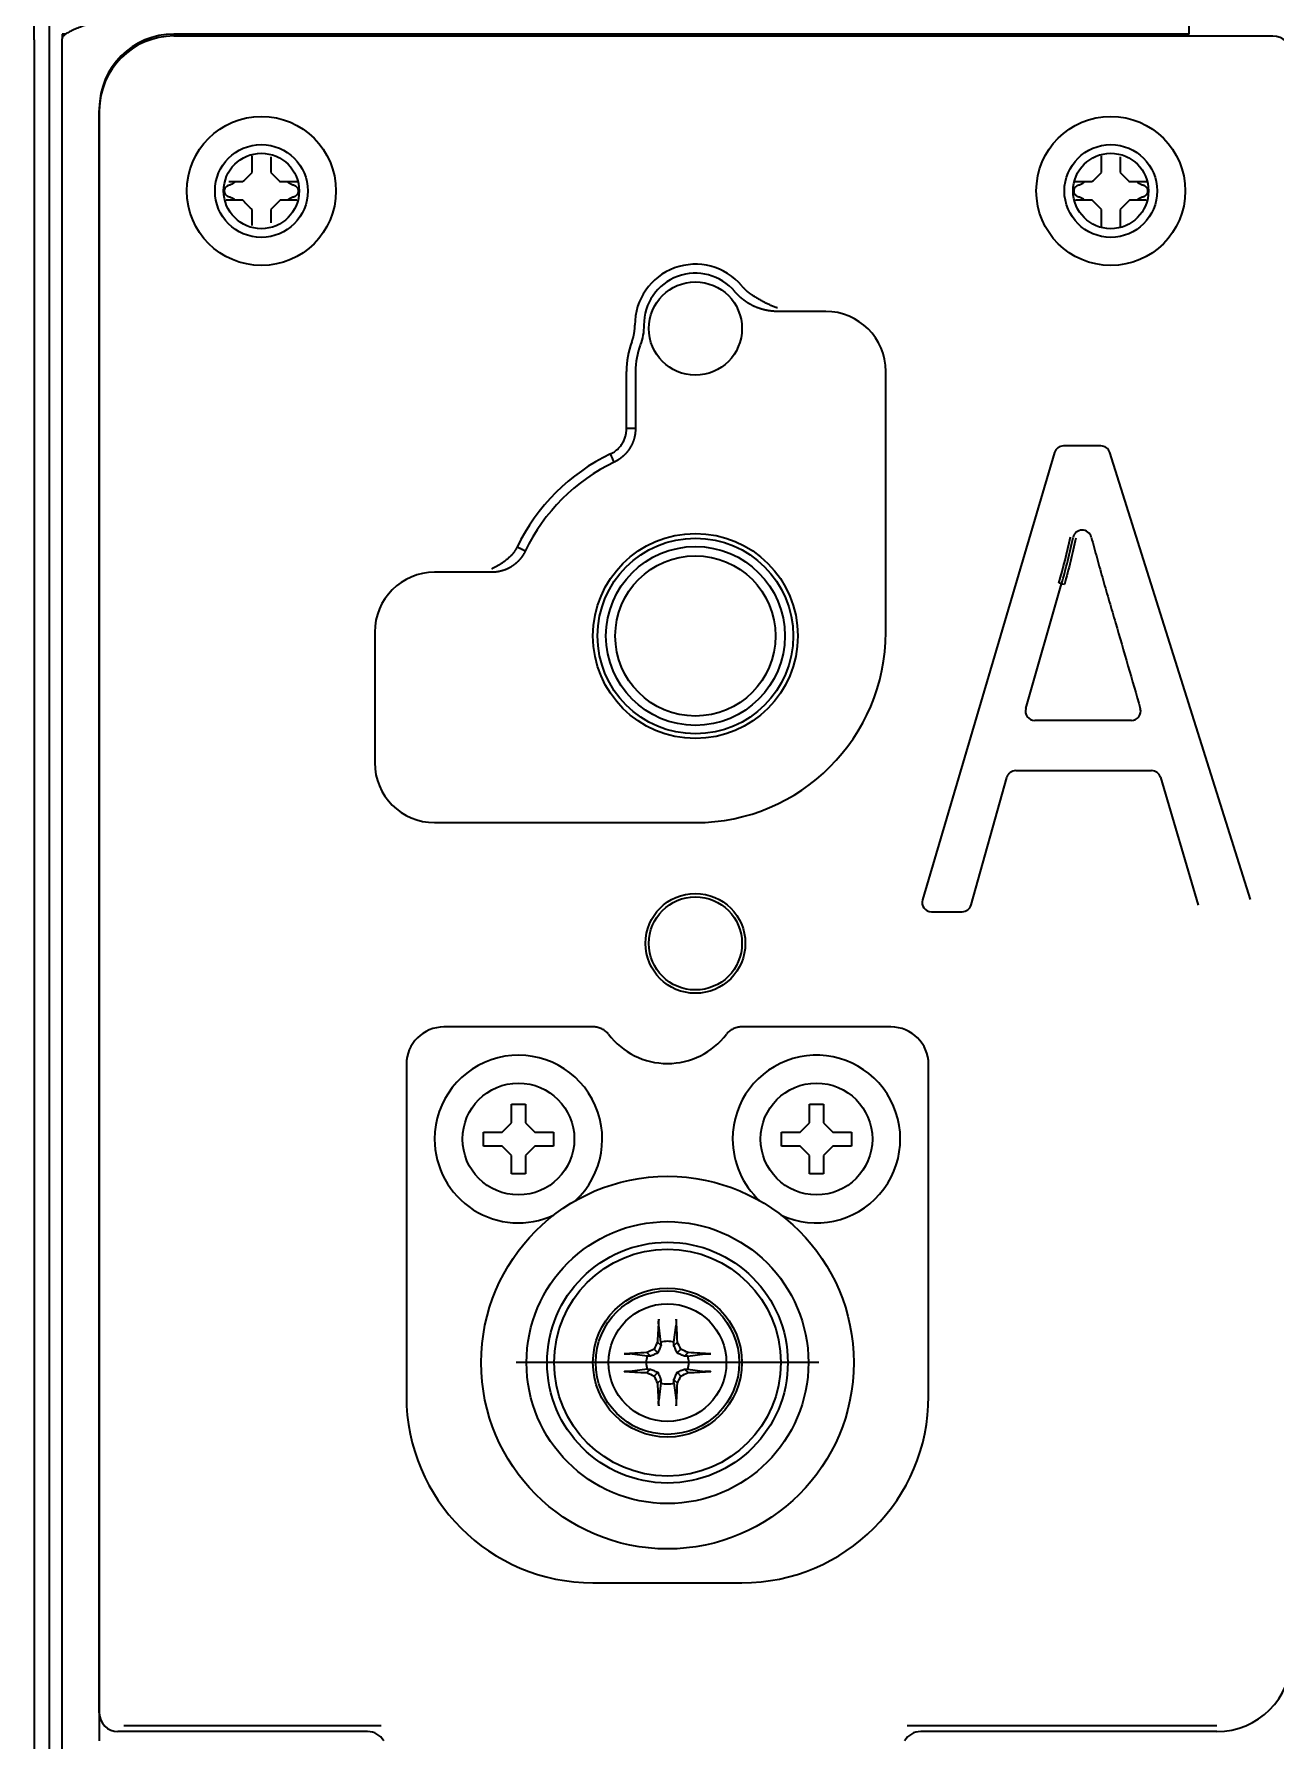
# Model space of a CAD drawing. Header units: inches. Extents: x 786 to 5755, y -850 to 3635.
# Drawn here: x 3394.2 to 3460.9, y 3372.6 to 3464.2 of the extents above; entities that cross this region are included whole.
import ezdxf

# ---------------------------------------------------------------- set-up
doc = ezdxf.new("R2010")
doc.units = ezdxf.units.IN
doc.layers.add('1', color=7, linetype='Continuous', true_color=0xffffff)

msp = doc.modelspace()

# ---------------------------------------------------------------- linework, layer by layer
at = {"layer": '1', "color": 7, "linetype": 'Continuous', "lineweight": 35}
for p, q in [((3394.24, 3463.851), (3394.24, 3465.851)), ((3395.04, 3465.851), (3395.04, 3463.851)), ((3456.24, 3464.151), (3456.24, 3465.951)), ((3394.24, 3463.851), (3394.24, 2716.913)), ((3395.04, 3463.851), (3395.04, 2718.392)), ((3395.932, 3464.151), (3395.74, 3464.151)), ((3395.74, 3464.151), (3395.74, 3463.901)), ((3395.74, 2485.051), (3395.74, 3463.901)), ((3456.24, 3464.151), (3401.74, 3464.151)), ((3401.74, 3464.051), (3460.74, 3464.051)), ((3397.74, 3460.151), (3397.74, 3372.548)), ((3397.74, 3374.05), (3397.74, 3460.051)), ((3436.74, 3449.268), (3434.149, 3449.268)), ((3426.04, 3442.987), (3426.04, 3446.051)), ((3426.522, 3446.051), (3426.522, 3442.987)), ((3439.957, 3432.051), (3439.957, 3446.051)), ((3449.02, 3441.693), (3441.929, 3417.693)), ((3451.505, 3442.051), (3449.499, 3442.051)), ((3459.535, 3417.701), (3451.982, 3441.701)), ((3418.804, 3435.268), (3415.74, 3435.268)), ((3447.474, 3427.954), (3449.401, 3434.651)), ((3412.522, 3432.051), (3412.522, 3425.051)), ((3453.145, 3427.316), (3447.955, 3427.316)), ((3444.543, 3417.416), (3446.455, 3424.258)), ((3446.937, 3424.623), (3454.224, 3424.623)), ((3454.704, 3424.265), (3456.735, 3417.409)), ((3415.74, 3421.833), (3429.74, 3421.833)), ((3442.409, 3417.051), (3444.062, 3417.051)), ((3424.278, 3410.868), (3416.24, 3410.868)), ((3440.24, 3410.868), (3432.202, 3410.868)), ((3414.222, 3408.851), (3414.222, 3391.051)), ((3442.257, 3391.051), (3442.257, 3408.851)), ((3419.865, 3405.726), (3419.865, 3406.726)), ((3419.865, 3406.726), (3420.615, 3406.726)), ((3420.615, 3406.726), (3420.615, 3405.726)), ((3435.865, 3405.726), (3435.865, 3406.726)), ((3435.865, 3406.726), (3436.615, 3406.726)), ((3436.615, 3406.726), (3436.615, 3405.726)), ((3419.365, 3405.226), (3419.865, 3405.726)), ((3420.615, 3405.726), (3421.115, 3405.226)), ((3435.365, 3405.226), (3435.865, 3405.726)), ((3436.615, 3405.726), (3437.115, 3405.226)), ((3418.365, 3405.226), (3419.365, 3405.226)), ((3418.365, 3404.476), (3418.365, 3405.226)), ((3421.115, 3405.226), (3422.115, 3405.226)), ((3422.115, 3405.226), (3422.115, 3404.476)), ((3434.365, 3404.476), (3434.365, 3405.226)), ((3434.365, 3405.226), (3435.365, 3405.226)), ((3437.115, 3405.226), (3438.115, 3405.226)), ((3438.115, 3405.226), (3438.115, 3404.476)), ((3419.365, 3404.476), (3418.365, 3404.476)), ((3419.865, 3403.976), (3419.365, 3404.476)), ((3419.865, 3402.976), (3419.865, 3403.976)), ((3421.115, 3404.476), (3420.615, 3403.976)), ((3420.615, 3403.976), (3420.615, 3402.976)), ((3422.115, 3404.476), (3421.115, 3404.476)), ((3435.365, 3404.476), (3434.365, 3404.476)), ((3435.865, 3403.976), (3435.365, 3404.476)), ((3435.865, 3402.976), (3435.865, 3403.976)), ((3437.115, 3404.476), (3436.615, 3403.976)), ((3436.615, 3403.976), (3436.615, 3402.976)), ((3438.115, 3404.476), (3437.115, 3404.476)), ((3420.615, 3402.976), (3419.865, 3402.976)), ((3436.615, 3402.976), (3435.865, 3402.976)), ((3427.89, 3393.941), (3427.772, 3394.863)), ((3428.59, 3393.941), (3428.708, 3394.863)), ((3427.893, 3393.766), (3427.705, 3393.955)), ((3428.586, 3393.766), (3428.775, 3393.955)), ((3427.15, 3393.201), (3426.228, 3393.319)), ((3427.324, 3393.198), (3427.136, 3393.386)), ((3427.722, 3393.369), (3427.519, 3393.571)), ((3428.758, 3393.369), (3428.96, 3393.571)), ((3429.155, 3393.198), (3429.344, 3393.386)), ((3429.33, 3393.201), (3430.252, 3393.319)), ((3436.365, 3392.851), (3420.115, 3392.851)), ((3427.15, 3392.501), (3426.228, 3392.383)), ((3427.324, 3392.504), (3427.136, 3392.316)), ((3427.722, 3392.333), (3427.519, 3392.13)), ((3428.758, 3392.333), (3428.96, 3392.13)), ((3429.155, 3392.504), (3429.344, 3392.316)), ((3429.33, 3392.501), (3430.252, 3392.383)), ((3427.893, 3391.935), (3427.705, 3391.747)), ((3427.89, 3391.761), (3427.772, 3390.839)), ((3428.586, 3391.935), (3428.775, 3391.747)), ((3428.59, 3391.761), (3428.708, 3390.839)), ((3424.24, 3381.033), (3432.24, 3381.033)), ((3412.14, 3373.051), (3398.739, 3373.051)), ((3412.868, 3373.366), (3399.055, 3373.366)), ((3457.74, 3373.366), (3441.112, 3373.366)), ((3457.74, 3373.051), (3441.839, 3373.051))]:
    msp.add_line(p, q, dxfattribs=at)
for centre, radius in [((3406.44, 3455.733), 4), ((3452.04, 3455.733), 4), ((3406.44, 3455.733), 2.49), ((3452.04, 3455.733), 2.49), ((3406.44, 3455.733), 2.025), ((3452.04, 3455.733), 2.025), ((3429.74, 3448.351), 2.5), ((3429.74, 3431.851), 5.5), ((3429.74, 3431.849), 5.25), ((3429.74, 3431.851), 4.8), ((3429.74, 3431.851), 4.3), ((3429.74, 3415.351), 2.68), ((3429.74, 3415.351), 2.5), ((3420.24, 3404.851), 3), ((3436.24, 3404.851), 3), ((3428.24, 3392.851), 10), ((3428.24, 3392.851), 7.566), ((3428.24, 3392.851), 6.461), ((3428.24, 3392.851), 6.086), ((3428.24, 3392.851), 4), ((3428.24, 3392.851), 3.85), ((3428.24, 3392.851), 3.16)]:
    msp.add_circle(centre, radius, dxfattribs=at)
for centre, radius, start, end in [((3401.74, 3460.151), 4, 90, 180), ((3401.74, 3460.051), 4, 90, 180), ((3429.74, 3448.551), 3.25, 40.12402, 180.27494), ((3429.74, 3448.551), 2.767, 40.12402, 180.27494), ((3436.74, 3446.051), 3.217, 0, 90), ((3430.54, 3446.051), 4.5, 159.36558, 180), ((3430.54, 3446.051), 4.017, 159.36558, 180), ((3429.74, 3432.051), 10.6, 115.50031, 154.49969), ((3449.499, 3441.551), 0.5, 90, 163.54074), ((3451.505, 3441.551), 0.5, 17.47032, 90), ((3429.74, 3432.051), 10.117, 115.50031, 154.49969), ((3450.508, 3437.031), 0.5, 14.73644, 167.89897), ((3415.74, 3432.051), 3.217, 90, 180), ((3429.74, 3432.051), 10.217, 270, 0), ((3447.955, 3427.816), 0.5, 163.94567, 270), ((3453.145, 3427.816), 0.5, 270, 16.1636), ((3415.74, 3425.051), 3.217, 180, 270), ((3446.937, 3424.123), 0.5, 90, 164.3881), ((3454.224, 3424.123), 0.5, 16.50585, 90), ((3442.409, 3417.551), 0.5, 163.54074, 270), ((3444.062, 3417.551), 0.5, 270, 344.3881), ((3416.24, 3408.851), 2.017, 90, 180), ((3428.24, 3412.889), 3.983, 217.31922, 322.68078), ((3440.24, 3408.851), 2.017, 0, 90), ((3420.24, 3404.851), 4.5, 312.55313, 180), ((3436.24, 3404.851), 4.5, 245.17688, 180), ((3420.24, 3404.851), 4.5, 180, 294.82875), ((3436.24, 3404.851), 4.5, 180, 227.4525), ((3428.24, 3392.851), 1.145, 72.20111, 107.79889), ((3428.24, 3392.851), 1.145, 162.20111, 197.79889), ((3428.24, 3392.851), 1.145, 342.20111, 17.79889), ((3424.24, 3391.051), 10.017, 180, 270), ((3428.24, 3392.851), 1.145, 252.20111, 287.79889), ((3432.24, 3391.051), 10.017, 270, 0), ((3457.74, 3377.051), 4, 270, 0)]:
    msp.add_arc(centre, radius, start, end, dxfattribs=at)
for centre, major_axis, ratio, start_param, end_param in [((3460.739, 3463.05), (0.708, 0.708), 0.998783, 5.498396, 7.067974), ((3449.257, 3434.692), (-0.144, 0.041), 0.003982, 3.141593, 4.712389), ((3449.546, 3434.61), (-0.144, 0.041), 0.003982, 4.712389, 6.283185), ((3427.943, 3392.856), (0.065, 3.728), 0.072244, 0.900133, 1.272854), ((3428.536, 3392.856), (0.065, -3.728), 0.072244, 1.868738, 2.24146), ((3427.686, 3393.109), (1.559, 3.344), 0.094201, 1.359315, 1.476181), ((3428.794, 3393.109), (1.559, -3.344), 0.094201, 1.665412, 1.782277), ((3428.235, 3393.148), (3.728, 0.065), 0.072244, 1.868738, 2.24146), ((3427.981, 3393.405), (3.344, 1.559), 0.094201, 1.665412, 1.782277), ((3428.498, 3393.405), (3.344, -1.559), 0.094201, 1.359315, 1.476181), ((3428.245, 3393.148), (3.728, -0.065), 0.072244, 0.900133, 1.272854), ((3428.235, 3392.554), (-3.728, 0.065), 0.072244, 0.900133, 1.272854), ((3427.981, 3392.297), (-3.344, 1.559), 0.094201, 1.359315, 1.476181), ((3427.686, 3392.592), (-1.559, 3.344), 0.094201, 1.665412, 1.782277), ((3428.794, 3392.592), (-1.559, -3.344), 0.094201, 1.359315, 1.476181), ((3428.498, 3392.297), (-3.344, -1.559), 0.094201, 1.665412, 1.782277), ((3428.245, 3392.554), (-3.728, -0.065), 0.072244, 1.868738, 2.24146), ((3427.943, 3392.846), (-0.065, 3.728), 0.072244, 1.868738, 2.24146), ((3428.536, 3392.846), (-0.065, -3.728), 0.072244, 0.900133, 1.272854), ((3398.74, 3374.052), (-0.708, -0.708), 0.998783, 5.498396, 7.067974), ((3412.139, 3372.05), (0.708, 0.708), 0.998783, 6.021139, 7.067974), ((3441.84, 3372.05), (-0.708, 0.708), 0.998783, 5.498396, 6.545231)]:
    msp.add_ellipse(centre, major_axis=major_axis, ratio=ratio, start_param=start_param, end_param=end_param, dxfattribs=at)
for points, knots in [([(3397.54, 3464.81), (3397.428, 3464.773), (3397.317, 3464.736), (3397.097, 3464.662), (3396.99, 3464.625), (3396.782, 3464.551), (3396.681, 3464.515), (3396.492, 3464.441), (3396.403, 3464.404), (3396.239, 3464.33), (3396.164, 3464.293), (3396.03, 3464.219), (3395.972, 3464.183), (3395.874, 3464.109), (3395.834, 3464.072), (3395.775, 3463.998), (3395.755, 3463.961), (3395.746, 3463.924)], [0, 0, 0, 0, 0.125, 0.125, 0.25, 0.25, 0.375, 0.375, 0.5, 0.5, 0.625, 0.625, 0.75, 0.75, 0.875, 0.875, 1, 1, 1, 1]), ([(3395.746, 3463.924), (3395.745, 3463.921), (3395.743, 3463.913), (3395.741, 3463.906), (3395.74, 3463.902), (3395.74, 3463.901), (3395.74, 3463.901)], [0, 0, 0, 0, 0.244951, 0.494182, 0.746344, 1, 1, 1, 1]), ([(3405.94, 3456.733), (3405.94, 3456.787), (3405.94, 3456.896), (3405.94, 3457.057), (3405.94, 3457.216), (3405.94, 3457.371), (3405.94, 3457.506), (3405.94, 3457.593), (3405.94, 3457.628)], [0, 0, 0, 0, 0.176379, 0.352757, 0.529136, 0.705514, 0.881893, 1, 1, 1, 1]), ([(3406.94, 3457.572), (3406.94, 3457.517), (3406.94, 3457.46), (3406.94, 3457.296), (3406.94, 3457.185), (3406.94, 3456.962), (3406.94, 3456.848), (3406.94, 3456.733)], [0, 0, 0, 0, 0.207293, 0.207293, 0.603646, 0.603646, 1, 1, 1, 1]), ([(3451.54, 3456.733), (3451.54, 3456.787), (3451.54, 3456.896), (3451.54, 3457.057), (3451.54, 3457.216), (3451.54, 3457.371), (3451.54, 3457.506), (3451.54, 3457.593), (3451.54, 3457.628)], [0, 0, 0, 0, 0.176379, 0.352757, 0.529136, 0.705514, 0.881893, 1, 1, 1, 1]), ([(3452.54, 3457.572), (3452.54, 3457.517), (3452.54, 3457.46), (3452.54, 3457.296), (3452.54, 3457.185), (3452.54, 3456.962), (3452.54, 3456.848), (3452.54, 3456.733)], [0, 0, 0, 0, 0.207293, 0.207293, 0.603646, 0.603646, 1, 1, 1, 1]), ([(3404.686, 3456.233), (3404.713, 3456.233), (3404.741, 3456.233), (3404.877, 3456.233), (3404.987, 3456.233), (3405.211, 3456.233), (3405.325, 3456.233), (3405.44, 3456.233)], [0, 0, 0, 0, 0.114015, 0.114015, 0.557008, 0.557008, 1, 1, 1, 1]), ([(3404.714, 3456.058), (3404.765, 3456.072), (3404.815, 3456.091), (3404.887, 3456.126), (3404.91, 3456.139), (3404.944, 3456.16), (3404.955, 3456.167), (3404.978, 3456.183), (3404.989, 3456.191), (3405.01, 3456.207), (3405.021, 3456.216), (3405.032, 3456.225)], [0, 0, 0, 0, 0.4426, 0.4426, 0.6639, 0.6639, 0.77455, 0.77455, 0.885201, 0.885201, 1, 1, 1, 1]), ([(3407.44, 3456.233), (3407.494, 3456.233), (3407.602, 3456.233), (3407.764, 3456.233), (3407.923, 3456.233), (3408.078, 3456.233), (3408.23, 3456.233), (3408.334, 3456.233), (3408.388, 3456.233)], [0, 0, 0, 0, 0.166712, 0.333424, 0.500135, 0.666847, 0.833559, 1, 1, 1, 1]), ([(3407.847, 3456.225), (3407.858, 3456.217), (3407.889, 3456.191), (3407.923, 3456.168), (3407.957, 3456.147), (3407.969, 3456.14), (3407.992, 3456.127), (3408.004, 3456.12), (3408.064, 3456.091), (3408.114, 3456.072), (3408.165, 3456.058)], [0, 0, 0, 0, 0.11426, 0.335695, 0.335695, 0.446413, 0.446413, 0.55713, 0.55713, 1, 1, 1, 1]), ([(3450.099, 3456.233), (3450.188, 3456.233), (3450.278, 3456.233), (3450.477, 3456.233), (3450.587, 3456.233), (3450.811, 3456.233), (3450.925, 3456.233), (3451.04, 3456.233)], [0, 0, 0, 0, 0.296177, 0.296177, 0.648089, 0.648089, 1, 1, 1, 1]), ([(3450.314, 3456.058), (3450.365, 3456.072), (3450.415, 3456.091), (3450.487, 3456.126), (3450.51, 3456.139), (3450.544, 3456.16), (3450.555, 3456.167), (3450.578, 3456.183), (3450.589, 3456.191), (3450.61, 3456.207), (3450.621, 3456.216), (3450.632, 3456.225)], [0, 0, 0, 0, 0.4426, 0.4426, 0.6639, 0.6639, 0.77455, 0.77455, 0.885201, 0.885201, 1, 1, 1, 1]), ([(3453.04, 3456.233), (3453.094, 3456.233), (3453.202, 3456.233), (3453.364, 3456.233), (3453.523, 3456.233), (3453.678, 3456.233), (3453.83, 3456.233), (3453.934, 3456.233), (3453.988, 3456.233)], [0, 0, 0, 0, 0.166712, 0.333424, 0.500135, 0.666847, 0.833559, 1, 1, 1, 1]), ([(3453.447, 3456.225), (3453.458, 3456.217), (3453.489, 3456.191), (3453.523, 3456.168), (3453.557, 3456.147), (3453.569, 3456.14), (3453.592, 3456.127), (3453.604, 3456.12), (3453.664, 3456.091), (3453.714, 3456.072), (3453.765, 3456.058)], [0, 0, 0, 0, 0.11426, 0.335695, 0.335695, 0.446413, 0.446413, 0.55713, 0.55713, 1, 1, 1, 1]), ([(3404.714, 3455.408), (3404.696, 3455.413), (3404.662, 3455.425), (3404.631, 3455.442), (3404.608, 3455.458), (3404.6, 3455.463), (3404.586, 3455.474), (3404.579, 3455.48), (3404.559, 3455.499), (3404.547, 3455.512), (3404.53, 3455.534), (3404.524, 3455.542), (3404.514, 3455.557), (3404.51, 3455.565), (3404.497, 3455.589), (3404.489, 3455.606), (3404.48, 3455.632), (3404.477, 3455.641), (3404.473, 3455.659), (3404.471, 3455.668), (3404.466, 3455.696), (3404.465, 3455.714), (3404.465, 3455.742), (3404.465, 3455.751), (3404.467, 3455.77), (3404.468, 3455.779), (3404.472, 3455.807), (3404.477, 3455.824), (3404.486, 3455.851), (3404.489, 3455.859), (3404.497, 3455.876), (3404.501, 3455.885), (3404.514, 3455.909), (3404.524, 3455.924), (3404.541, 3455.946), (3404.547, 3455.953), (3404.559, 3455.967), (3404.566, 3455.973), (3404.586, 3455.992), (3404.6, 3456.003), (3404.623, 3456.018), (3404.63, 3456.023), (3404.646, 3456.032), (3404.655, 3456.036), (3404.679, 3456.047), (3404.696, 3456.053), (3404.714, 3456.058)], [0, 0, 0, 0, 0.0625, 0.125, 0.125, 0.15625, 0.15625, 0.1875, 0.1875, 0.25, 0.25, 0.28125, 0.28125, 0.3125, 0.3125, 0.375, 0.375, 0.40625, 0.40625, 0.4375, 0.4375, 0.5, 0.5, 0.53125, 0.53125, 0.5625, 0.5625, 0.625, 0.625, 0.65625, 0.65625, 0.6875, 0.6875, 0.75, 0.75, 0.78125, 0.78125, 0.8125, 0.8125, 0.875, 0.875, 0.90625, 0.90625, 0.9375, 0.9375, 1, 1, 1, 1]), ([(3405.44, 3455.233), (3405.386, 3455.233), (3405.277, 3455.233), (3405.116, 3455.233), (3404.957, 3455.233), (3404.802, 3455.233), (3404.669, 3455.233), (3404.585, 3455.233), (3404.553, 3455.233)], [0, 0, 0, 0, 0.177991, 0.355983, 0.533974, 0.711965, 0.889957, 1, 1, 1, 1]), ([(3405.032, 3455.241), (3405.022, 3455.25), (3404.99, 3455.275), (3404.957, 3455.299), (3404.922, 3455.32), (3404.911, 3455.327), (3404.887, 3455.34), (3404.875, 3455.346), (3404.815, 3455.375), (3404.765, 3455.394), (3404.714, 3455.408)], [0, 0, 0, 0, 0.114897, 0.336173, 0.336173, 0.446811, 0.446811, 0.557449, 0.557449, 1, 1, 1, 1]), ([(3408.347, 3455.233), (3408.269, 3455.233), (3408.19, 3455.233), (3408.002, 3455.233), (3407.892, 3455.233), (3407.669, 3455.233), (3407.555, 3455.233), (3407.44, 3455.233)], [0, 0, 0, 0, 0.268822, 0.268822, 0.634411, 0.634411, 1, 1, 1, 1]), ([(3408.166, 3455.408), (3408.114, 3455.394), (3408.065, 3455.375), (3407.993, 3455.34), (3407.97, 3455.327), (3407.936, 3455.306), (3407.924, 3455.299), (3407.902, 3455.284), (3407.891, 3455.276), (3407.869, 3455.259), (3407.858, 3455.25), (3407.848, 3455.241)], [0, 0, 0, 0, 0.442502, 0.442502, 0.663754, 0.663754, 0.774379, 0.774379, 0.885005, 0.885005, 1, 1, 1, 1]), ([(3408.166, 3456.058), (3408.183, 3456.053), (3408.217, 3456.041), (3408.249, 3456.024), (3408.272, 3456.009), (3408.279, 3456.003), (3408.294, 3455.992), (3408.301, 3455.986), (3408.321, 3455.968), (3408.333, 3455.954), (3408.35, 3455.932), (3408.355, 3455.925), (3408.365, 3455.909), (3408.37, 3455.901), (3408.383, 3455.877), (3408.39, 3455.86), (3408.4, 3455.834), (3408.402, 3455.825), (3408.407, 3455.807), (3408.409, 3455.798), (3408.413, 3455.771), (3408.415, 3455.752), (3408.415, 3455.724), (3408.414, 3455.715), (3408.413, 3455.696), (3408.412, 3455.687), (3408.407, 3455.66), (3408.403, 3455.642), (3408.394, 3455.616), (3408.39, 3455.607), (3408.383, 3455.59), (3408.379, 3455.582), (3408.366, 3455.557), (3408.356, 3455.542), (3408.339, 3455.52), (3408.333, 3455.513), (3408.321, 3455.499), (3408.314, 3455.493), (3408.294, 3455.474), (3408.28, 3455.463), (3408.257, 3455.448), (3408.249, 3455.443), (3408.233, 3455.434), (3408.225, 3455.43), (3408.201, 3455.419), (3408.184, 3455.413), (3408.166, 3455.408)], [0, 0, 0, 0, 0.0625, 0.125, 0.125, 0.15625, 0.15625, 0.1875, 0.1875, 0.25, 0.25, 0.28125, 0.28125, 0.3125, 0.3125, 0.375, 0.375, 0.40625, 0.40625, 0.4375, 0.4375, 0.5, 0.5, 0.53125, 0.53125, 0.5625, 0.5625, 0.625, 0.625, 0.65625, 0.65625, 0.6875, 0.6875, 0.75, 0.75, 0.78125, 0.78125, 0.8125, 0.8125, 0.875, 0.875, 0.90625, 0.90625, 0.9375, 0.9375, 1, 1, 1, 1]), ([(3450.314, 3455.408), (3450.296, 3455.413), (3450.262, 3455.425), (3450.231, 3455.442), (3450.208, 3455.458), (3450.2, 3455.463), (3450.186, 3455.474), (3450.179, 3455.48), (3450.159, 3455.499), (3450.147, 3455.512), (3450.13, 3455.534), (3450.124, 3455.542), (3450.114, 3455.557), (3450.11, 3455.565), (3450.097, 3455.589), (3450.089, 3455.606), (3450.08, 3455.632), (3450.077, 3455.641), (3450.073, 3455.659), (3450.071, 3455.668), (3450.066, 3455.696), (3450.065, 3455.714), (3450.065, 3455.742), (3450.065, 3455.751), (3450.067, 3455.77), (3450.068, 3455.779), (3450.072, 3455.807), (3450.077, 3455.824), (3450.086, 3455.851), (3450.089, 3455.859), (3450.097, 3455.876), (3450.101, 3455.885), (3450.114, 3455.909), (3450.124, 3455.924), (3450.141, 3455.946), (3450.147, 3455.953), (3450.159, 3455.967), (3450.166, 3455.973), (3450.186, 3455.992), (3450.2, 3456.003), (3450.223, 3456.018), (3450.23, 3456.023), (3450.246, 3456.032), (3450.255, 3456.036), (3450.279, 3456.047), (3450.296, 3456.053), (3450.314, 3456.058)], [0, 0, 0, 0, 0.0625, 0.125, 0.125, 0.15625, 0.15625, 0.1875, 0.1875, 0.25, 0.25, 0.28125, 0.28125, 0.3125, 0.3125, 0.375, 0.375, 0.40625, 0.40625, 0.4375, 0.4375, 0.5, 0.5, 0.53125, 0.53125, 0.5625, 0.5625, 0.625, 0.625, 0.65625, 0.65625, 0.6875, 0.6875, 0.75, 0.75, 0.78125, 0.78125, 0.8125, 0.8125, 0.875, 0.875, 0.90625, 0.90625, 0.9375, 0.9375, 1, 1, 1, 1]), ([(3451.04, 3455.233), (3450.986, 3455.233), (3450.877, 3455.233), (3450.716, 3455.233), (3450.557, 3455.233), (3450.402, 3455.233), (3450.269, 3455.233), (3450.185, 3455.233), (3450.153, 3455.233)], [0, 0, 0, 0, 0.177991, 0.355983, 0.533974, 0.711965, 0.889957, 1, 1, 1, 1]), ([(3450.632, 3455.241), (3450.622, 3455.25), (3450.59, 3455.275), (3450.557, 3455.299), (3450.522, 3455.32), (3450.511, 3455.327), (3450.487, 3455.34), (3450.475, 3455.346), (3450.415, 3455.375), (3450.365, 3455.394), (3450.314, 3455.408)], [0, 0, 0, 0, 0.114897, 0.336173, 0.336173, 0.446811, 0.446811, 0.557449, 0.557449, 1, 1, 1, 1]), ([(3453.947, 3455.233), (3453.869, 3455.233), (3453.79, 3455.233), (3453.602, 3455.233), (3453.492, 3455.233), (3453.269, 3455.233), (3453.155, 3455.233), (3453.04, 3455.233)], [0, 0, 0, 0, 0.268822, 0.268822, 0.634411, 0.634411, 1, 1, 1, 1]), ([(3453.766, 3455.408), (3453.714, 3455.394), (3453.665, 3455.375), (3453.593, 3455.34), (3453.57, 3455.327), (3453.536, 3455.306), (3453.524, 3455.299), (3453.502, 3455.284), (3453.491, 3455.276), (3453.469, 3455.259), (3453.458, 3455.25), (3453.448, 3455.241)], [0, 0, 0, 0, 0.442502, 0.442502, 0.663754, 0.663754, 0.774379, 0.774379, 0.885005, 0.885005, 1, 1, 1, 1]), ([(3453.766, 3456.058), (3453.783, 3456.053), (3453.817, 3456.041), (3453.849, 3456.024), (3453.872, 3456.009), (3453.879, 3456.003), (3453.894, 3455.992), (3453.901, 3455.986), (3453.921, 3455.968), (3453.933, 3455.954), (3453.95, 3455.932), (3453.955, 3455.925), (3453.965, 3455.909), (3453.97, 3455.901), (3453.983, 3455.877), (3453.99, 3455.86), (3454, 3455.834), (3454.002, 3455.825), (3454.007, 3455.807), (3454.009, 3455.798), (3454.013, 3455.771), (3454.015, 3455.752), (3454.015, 3455.724), (3454.014, 3455.715), (3454.013, 3455.696), (3454.012, 3455.687), (3454.007, 3455.66), (3454.003, 3455.642), (3453.994, 3455.616), (3453.99, 3455.607), (3453.983, 3455.59), (3453.979, 3455.582), (3453.966, 3455.557), (3453.956, 3455.542), (3453.939, 3455.52), (3453.933, 3455.513), (3453.921, 3455.499), (3453.914, 3455.493), (3453.894, 3455.474), (3453.88, 3455.463), (3453.857, 3455.448), (3453.849, 3455.443), (3453.833, 3455.434), (3453.825, 3455.43), (3453.801, 3455.419), (3453.784, 3455.413), (3453.766, 3455.408)], [0, 0, 0, 0, 0.0625, 0.125, 0.125, 0.15625, 0.15625, 0.1875, 0.1875, 0.25, 0.25, 0.28125, 0.28125, 0.3125, 0.3125, 0.375, 0.375, 0.40625, 0.40625, 0.4375, 0.4375, 0.5, 0.5, 0.53125, 0.53125, 0.5625, 0.5625, 0.625, 0.625, 0.65625, 0.65625, 0.6875, 0.6875, 0.75, 0.75, 0.78125, 0.78125, 0.8125, 0.8125, 0.875, 0.875, 0.90625, 0.90625, 0.9375, 0.9375, 1, 1, 1, 1]), ([(3405.94, 3453.885), (3405.94, 3453.944), (3405.94, 3454.003), (3405.94, 3454.171), (3405.94, 3454.281), (3405.94, 3454.504), (3405.94, 3454.618), (3405.94, 3454.733)], [0, 0, 0, 0, 0.215802, 0.215802, 0.607901, 0.607901, 1, 1, 1, 1]), ([(3406.94, 3454.733), (3406.94, 3454.679), (3406.94, 3454.571), (3406.94, 3454.409), (3406.94, 3454.25), (3406.94, 3454.123), (3406.94, 3454.048), (3406.94, 3454.024)], [0, 0, 0, 0, 0.223977, 0.447953, 0.67193, 0.895907, 1, 1, 1, 1]), ([(3451.54, 3453.79), (3451.54, 3453.88), (3451.54, 3453.97), (3451.54, 3454.171), (3451.54, 3454.281), (3451.54, 3454.504), (3451.54, 3454.618), (3451.54, 3454.733)], [0, 0, 0, 0, 0.298061, 0.298061, 0.64903, 0.64903, 1, 1, 1, 1]), ([(3452.54, 3454.733), (3452.54, 3454.679), (3452.54, 3454.571), (3452.54, 3454.409), (3452.54, 3454.25), (3452.54, 3454.095), (3452.54, 3453.949), (3452.54, 3453.852), (3452.54, 3453.805)], [0, 0, 0, 0, 0.170158, 0.340317, 0.510475, 0.680634, 0.850792, 1, 1, 1, 1]), ([(3434.149, 3449.268), (3434.139, 3449.268), (3434.121, 3449.268), (3434.094, 3449.269), (3434.067, 3449.269), (3434.04, 3449.27), (3434.013, 3449.271), (3433.985, 3449.273), (3433.958, 3449.274), (3433.931, 3449.276), (3433.904, 3449.278), (3433.877, 3449.281), (3433.85, 3449.283), (3433.823, 3449.286), (3433.796, 3449.289), (3433.769, 3449.292), (3433.742, 3449.296), (3433.715, 3449.3), (3433.688, 3449.304), (3433.661, 3449.308), (3433.634, 3449.313), (3433.608, 3449.317), (3433.581, 3449.322), (3433.554, 3449.328), (3433.528, 3449.333), (3433.501, 3449.339), (3433.475, 3449.345), (3433.448, 3449.351), (3433.422, 3449.358), (3433.395, 3449.364), (3433.369, 3449.371), (3433.343, 3449.379), (3433.317, 3449.386), (3433.291, 3449.394), (3433.265, 3449.402), (3433.239, 3449.41), (3433.213, 3449.418), (3433.187, 3449.427), (3433.161, 3449.435), (3433.136, 3449.445), (3433.11, 3449.454), (3433.085, 3449.463), (3433.059, 3449.473), (3433.034, 3449.483), (3433.009, 3449.493), (3432.984, 3449.504), (3432.959, 3449.514), (3432.934, 3449.525), (3432.909, 3449.536), (3432.884, 3449.548), (3432.86, 3449.559), (3432.835, 3449.571), (3432.811, 3449.583), (3432.787, 3449.595), (3432.762, 3449.608), (3432.738, 3449.621), (3432.714, 3449.634), (3432.691, 3449.647), (3432.667, 3449.66), (3432.643, 3449.673), (3432.62, 3449.687), (3432.597, 3449.701), (3432.573, 3449.715), (3432.55, 3449.73), (3432.527, 3449.744), (3432.505, 3449.759), (3432.482, 3449.774), (3432.459, 3449.789), (3432.437, 3449.805), (3432.415, 3449.82), (3432.393, 3449.836), (3432.371, 3449.852), (3432.349, 3449.869), (3432.327, 3449.885), (3432.306, 3449.902), (3432.284, 3449.918), (3432.263, 3449.935), (3432.242, 3449.953), (3432.221, 3449.97), (3432.2, 3449.987), (3432.18, 3450.005), (3432.159, 3450.023), (3432.139, 3450.041), (3432.119, 3450.06), (3432.099, 3450.078), (3432.079, 3450.097), (3432.06, 3450.116), (3432.04, 3450.135), (3432.021, 3450.154), (3432.002, 3450.173), (3431.983, 3450.193), (3431.964, 3450.213), (3431.946, 3450.232), (3431.928, 3450.252), (3431.909, 3450.273), (3431.891, 3450.293), (3431.874, 3450.314), (3431.862, 3450.327), (3431.856, 3450.334)], [0, 0, 0, 0, 0.010418, 0.020835, 0.031253, 0.04167, 0.052088, 0.062505, 0.072922, 0.08334, 0.093757, 0.104175, 0.114592, 0.125009, 0.135426, 0.145844, 0.156261, 0.166678, 0.177095, 0.187512, 0.197929, 0.208347, 0.218764, 0.229181, 0.239598, 0.250015, 0.260432, 0.270849, 0.281266, 0.291683, 0.302099, 0.312516, 0.322933, 0.33335, 0.343767, 0.354184, 0.364601, 0.375017, 0.385434, 0.395851, 0.406267, 0.416684, 0.427101, 0.437518, 0.447934, 0.458351, 0.468767, 0.479184, 0.489601, 0.500017, 0.510434, 0.52085, 0.531267, 0.541683, 0.5521, 0.562516, 0.572933, 0.583349, 0.593766, 0.604182, 0.614599, 0.625015, 0.635431, 0.645848, 0.656264, 0.66668, 0.677097, 0.687513, 0.697929, 0.708346, 0.718762, 0.729178, 0.739595, 0.750011, 0.760427, 0.770844, 0.78126, 0.791676, 0.802092, 0.812509, 0.822925, 0.833341, 0.843757, 0.854173, 0.86459, 0.875006, 0.885422, 0.895838, 0.906254, 0.916671, 0.927087, 0.937503, 0.947919, 0.958335, 0.968752, 0.979168, 0.989584, 1, 1, 1, 1]), ([(3434.145, 3449.456), (3434.141, 3449.457), (3434.137, 3449.458), (3434.133, 3449.46), (3434.132, 3449.46), (3434.13, 3449.461), (3434.127, 3449.462), (3434.124, 3449.463), (3434.115, 3449.466), (3434.107, 3449.469), (3434.085, 3449.477), (3434.07, 3449.482), (3434.024, 3449.499), (3433.994, 3449.51), (3433.904, 3449.544), (3433.845, 3449.569), (3433.726, 3449.62), (3433.667, 3449.647), (3433.549, 3449.704), (3433.432, 3449.762), (3433.316, 3449.826), (3433.2, 3449.891), (3433.143, 3449.925), (3433.028, 3449.994), (3432.972, 3450.029), (3432.859, 3450.101), (3432.803, 3450.138), (3432.747, 3450.176)], [0, 0, 0, 0, 0.007813, 0.007813, 0.009766, 0.009766, 0.011719, 0.015625, 0.015625, 0.03125, 0.03125, 0.0625, 0.0625, 0.125, 0.125, 0.25, 0.25, 0.375, 0.375, 0.5, 0.625, 0.625, 0.75, 0.75, 0.875, 0.875, 1, 1, 1, 1]), ([(3426.972, 3448.538), (3426.973, 3448.355), (3426.957, 3448.173), (3426.893, 3447.814), (3426.844, 3447.637), (3426.78, 3447.467)], [0, 0, 0, 0, 0.5, 0.5, 1, 1, 1, 1]), ([(3426.522, 3442.987), (3426.522, 3442.979), (3426.522, 3442.963), (3426.522, 3442.94), (3426.521, 3442.916), (3426.52, 3442.893), (3426.519, 3442.87), (3426.517, 3442.846), (3426.516, 3442.823), (3426.514, 3442.8), (3426.511, 3442.776), (3426.509, 3442.753), (3426.506, 3442.73), (3426.503, 3442.706), (3426.499, 3442.683), (3426.496, 3442.66), (3426.492, 3442.637), (3426.487, 3442.614), (3426.483, 3442.591), (3426.478, 3442.568), (3426.473, 3442.545), (3426.468, 3442.522), (3426.462, 3442.499), (3426.456, 3442.477), (3426.45, 3442.454), (3426.444, 3442.432), (3426.437, 3442.409), (3426.43, 3442.387), (3426.423, 3442.364), (3426.416, 3442.342), (3426.408, 3442.32), (3426.4, 3442.298), (3426.392, 3442.276), (3426.383, 3442.254), (3426.375, 3442.232), (3426.366, 3442.211), (3426.356, 3442.189), (3426.347, 3442.168), (3426.337, 3442.146), (3426.327, 3442.125), (3426.317, 3442.104), (3426.307, 3442.083), (3426.296, 3442.062), (3426.285, 3442.042), (3426.274, 3442.021), (3426.262, 3442.001), (3426.251, 3441.98), (3426.239, 3441.96), (3426.226, 3441.94), (3426.214, 3441.92), (3426.201, 3441.9), (3426.189, 3441.881), (3426.176, 3441.861), (3426.162, 3441.842), (3426.149, 3441.823), (3426.135, 3441.804), (3426.121, 3441.785), (3426.107, 3441.767), (3426.092, 3441.748), (3426.078, 3441.73), (3426.063, 3441.712), (3426.048, 3441.694), (3426.033, 3441.676), (3426.017, 3441.658), (3426.001, 3441.641), (3425.985, 3441.624), (3425.969, 3441.607), (3425.953, 3441.59), (3425.937, 3441.573), (3425.92, 3441.557), (3425.903, 3441.54), (3425.886, 3441.524), (3425.869, 3441.508), (3425.851, 3441.493), (3425.834, 3441.477), (3425.816, 3441.462), (3425.798, 3441.447), (3425.78, 3441.432), (3425.762, 3441.417), (3425.743, 3441.403), (3425.724, 3441.389), (3425.706, 3441.375), (3425.687, 3441.361), (3425.667, 3441.348), (3425.648, 3441.334), (3425.629, 3441.321), (3425.609, 3441.308), (3425.589, 3441.296), (3425.569, 3441.283), (3425.549, 3441.271), (3425.529, 3441.259), (3425.509, 3441.248), (3425.488, 3441.236), (3425.468, 3441.225), (3425.447, 3441.214), (3425.426, 3441.203), (3425.405, 3441.193), (3425.391, 3441.186), (3425.384, 3441.183)], [0, 0, 0, 0, 0.010418, 0.020837, 0.031255, 0.041673, 0.052091, 0.062509, 0.072927, 0.083344, 0.093762, 0.10418, 0.114597, 0.125015, 0.135432, 0.145849, 0.156267, 0.166684, 0.177101, 0.187518, 0.197935, 0.208352, 0.218769, 0.229186, 0.239602, 0.250019, 0.260436, 0.270852, 0.281269, 0.291686, 0.302102, 0.312519, 0.322935, 0.333351, 0.343768, 0.354184, 0.3646, 0.375017, 0.385433, 0.395849, 0.406265, 0.416681, 0.427098, 0.437514, 0.44793, 0.458346, 0.468762, 0.479178, 0.489594, 0.50001, 0.510426, 0.520842, 0.531258, 0.541674, 0.55209, 0.562506, 0.572922, 0.583338, 0.593754, 0.60417, 0.614586, 0.625002, 0.635418, 0.645834, 0.65625, 0.666666, 0.677083, 0.687499, 0.697915, 0.708331, 0.718747, 0.729163, 0.73958, 0.749996, 0.760412, 0.770829, 0.781245, 0.791661, 0.802078, 0.812494, 0.822911, 0.833327, 0.843744, 0.854161, 0.864577, 0.874994, 0.885411, 0.895828, 0.906245, 0.916662, 0.927079, 0.937496, 0.947913, 0.95833, 0.968748, 0.979165, 0.989582, 1, 1, 1, 1]), ([(3449.401, 3434.651), (3449.518, 3435.062), (3449.628, 3435.474), (3449.833, 3436.303), (3449.93, 3436.719), (3450.019, 3437.136)], [0, 0, 0, 0, 0.5, 0.5, 1, 1, 1, 1]), ([(3450.166, 3437.105), (3450.076, 3436.686), (3449.979, 3436.268), (3449.773, 3435.437), (3449.663, 3435.023), (3449.546, 3434.61)], [0, 0, 0, 0, 0.5, 0.5, 1, 1, 1, 1]), ([(3450.992, 3437.159), (3451.093, 3436.773), (3451.197, 3436.388), (3451.41, 3435.619), (3451.518, 3435.235), (3451.682, 3434.66), (3451.737, 3434.468), (3451.848, 3434.085), (3451.904, 3433.893), (3452.07, 3433.319), (3452.626, 3431.403), (3453.181, 3429.487), (3453.625, 3427.955)], [0, 0, 0, 0, 0.125, 0.125, 0.25, 0.25, 0.3125, 0.3125, 0.375, 0.375, 0.5, 1, 1, 1, 1]), ([(3420.608, 3436.407), (3420.605, 3436.4), (3420.598, 3436.385), (3420.587, 3436.365), (3420.577, 3436.344), (3420.566, 3436.323), (3420.555, 3436.302), (3420.543, 3436.282), (3420.531, 3436.262), (3420.52, 3436.241), (3420.507, 3436.221), (3420.495, 3436.201), (3420.482, 3436.182), (3420.47, 3436.162), (3420.456, 3436.143), (3420.443, 3436.123), (3420.43, 3436.104), (3420.416, 3436.085), (3420.402, 3436.066), (3420.388, 3436.048), (3420.373, 3436.029), (3420.359, 3436.011), (3420.344, 3435.993), (3420.329, 3435.975), (3420.314, 3435.957), (3420.298, 3435.939), (3420.282, 3435.922), (3420.267, 3435.905), (3420.25, 3435.888), (3420.234, 3435.871), (3420.218, 3435.854), (3420.201, 3435.838), (3420.184, 3435.821), (3420.167, 3435.805), (3420.15, 3435.789), (3420.132, 3435.774), (3420.115, 3435.758), (3420.097, 3435.743), (3420.079, 3435.728), (3420.061, 3435.713), (3420.043, 3435.698), (3420.024, 3435.684), (3420.006, 3435.67), (3419.987, 3435.656), (3419.968, 3435.642), (3419.949, 3435.629), (3419.929, 3435.615), (3419.91, 3435.602), (3419.89, 3435.589), (3419.871, 3435.577), (3419.851, 3435.564), (3419.831, 3435.552), (3419.81, 3435.54), (3419.79, 3435.528), (3419.77, 3435.517), (3419.749, 3435.506), (3419.728, 3435.495), (3419.708, 3435.484), (3419.687, 3435.474), (3419.665, 3435.463), (3419.644, 3435.453), (3419.623, 3435.444), (3419.602, 3435.434), (3419.58, 3435.425), (3419.558, 3435.416), (3419.537, 3435.407), (3419.515, 3435.399), (3419.493, 3435.391), (3419.471, 3435.383), (3419.449, 3435.375), (3419.426, 3435.368), (3419.404, 3435.36), (3419.382, 3435.354), (3419.359, 3435.347), (3419.337, 3435.341), (3419.314, 3435.334), (3419.291, 3435.329), (3419.268, 3435.323), (3419.246, 3435.318), (3419.223, 3435.313), (3419.2, 3435.308), (3419.177, 3435.303), (3419.154, 3435.299), (3419.131, 3435.295), (3419.108, 3435.291), (3419.084, 3435.288), (3419.061, 3435.285), (3419.038, 3435.282), (3419.015, 3435.279), (3418.991, 3435.277), (3418.968, 3435.275), (3418.944, 3435.273), (3418.921, 3435.272), (3418.898, 3435.27), (3418.874, 3435.27), (3418.851, 3435.269), (3418.827, 3435.268), (3418.812, 3435.268), (3418.804, 3435.268)], [0, 0, 0, 0, 0.010418, 0.020835, 0.031252, 0.04167, 0.052087, 0.062504, 0.072921, 0.083338, 0.093755, 0.104172, 0.114589, 0.125006, 0.135423, 0.145839, 0.156256, 0.166673, 0.177089, 0.187506, 0.197922, 0.208339, 0.218755, 0.229171, 0.239588, 0.250004, 0.26042, 0.270837, 0.281253, 0.291669, 0.302085, 0.312501, 0.322917, 0.333334, 0.34375, 0.354166, 0.364582, 0.374998, 0.385414, 0.39583, 0.406246, 0.416662, 0.427078, 0.437494, 0.44791, 0.458326, 0.468742, 0.479158, 0.489574, 0.49999, 0.510406, 0.520822, 0.531238, 0.541654, 0.55207, 0.562486, 0.572902, 0.583318, 0.593735, 0.604151, 0.614567, 0.624983, 0.6354, 0.645816, 0.656232, 0.666648, 0.677065, 0.687481, 0.697898, 0.708314, 0.718731, 0.729147, 0.739564, 0.749981, 0.760398, 0.770814, 0.781231, 0.791648, 0.802065, 0.812482, 0.822899, 0.833316, 0.843733, 0.854151, 0.864568, 0.874985, 0.885403, 0.89582, 0.906238, 0.916656, 0.927073, 0.937491, 0.947909, 0.958327, 0.968745, 0.979163, 0.989582, 1, 1, 1, 1]), ([(3419.861, 3436.176), (3419.821, 3436.137), (3419.781, 3436.099), (3419.699, 3436.026), (3419.658, 3435.99), (3419.574, 3435.92), (3419.532, 3435.887), (3419.467, 3435.838), (3419.446, 3435.822), (3419.402, 3435.79), (3419.38, 3435.775), (3419.335, 3435.745), (3419.313, 3435.73), (3419.279, 3435.708), (3419.268, 3435.701), (3419.246, 3435.686), (3419.235, 3435.679), (3419.179, 3435.644), (3419.134, 3435.617), (3419.044, 3435.565), (3418.998, 3435.541), (3418.928, 3435.507), (3418.905, 3435.496), (3418.869, 3435.481), (3418.857, 3435.476), (3418.839, 3435.468), (3418.833, 3435.465), (3418.826, 3435.462), (3418.824, 3435.461), (3418.822, 3435.46), (3418.82, 3435.46), (3418.819, 3435.459), (3418.816, 3435.458), (3418.812, 3435.457), (3418.809, 3435.456)], [0, 0, 0, 0, 0.125, 0.125, 0.25, 0.25, 0.375, 0.375, 0.4375, 0.4375, 0.5, 0.5, 0.5625, 0.5625, 0.59375, 0.59375, 0.625, 0.625, 0.75, 0.75, 0.875, 0.875, 0.9375, 0.9375, 0.96875, 0.96875, 0.984375, 0.984375, 0.988281, 0.990234, 0.990234, 0.992188, 0.992188, 1, 1, 1, 1]), ([(3425.073, 3410.475), (3425.026, 3410.536), (3424.973, 3410.591), (3424.855, 3410.689), (3424.79, 3410.73), (3424.653, 3410.798), (3424.58, 3410.824), (3424.431, 3410.859), (3424.354, 3410.868), (3424.278, 3410.868)], [0, 0, 0, 0, 0.25, 0.25, 0.5, 0.5, 0.75, 0.75, 1, 1, 1, 1]), ([(3432.202, 3410.868), (3432.125, 3410.868), (3432.049, 3410.859), (3431.9, 3410.824), (3431.827, 3410.798), (3431.69, 3410.73), (3431.625, 3410.689), (3431.507, 3410.591), (3431.453, 3410.536), (3431.407, 3410.475)], [0, 0, 0, 0, 0.25, 0.25, 0.5, 0.5, 0.75, 0.75, 1, 1, 1, 1]), ([(3427.772, 3394.863), (3427.771, 3394.87), (3427.77, 3394.878), (3427.769, 3394.893), (3427.769, 3394.898), (3427.768, 3394.909), (3427.768, 3394.921), (3427.767, 3394.934), (3427.767, 3394.947), (3427.767, 3394.954), (3427.767, 3394.975), (3427.767, 3394.989), (3427.767, 3395.012), (3427.767, 3395.019), (3427.767, 3395.034), (3427.767, 3395.05), (3427.767, 3395.065), (3427.768, 3395.08), (3427.768, 3395.087), (3427.769, 3395.11), (3427.769, 3395.124), (3427.771, 3395.151), (3427.772, 3395.164), (3427.773, 3395.176)], [0, 0, 0, 0, 0.125, 0.125, 0.1875, 0.1875, 0.25, 0.3125, 0.3125, 0.375, 0.375, 0.5, 0.5, 0.5625, 0.5625, 0.625, 0.6875, 0.6875, 0.75, 0.75, 0.875, 0.875, 1, 1, 1, 1]), ([(3428.707, 3395.176), (3428.708, 3395.164), (3428.709, 3395.152), (3428.71, 3395.124), (3428.711, 3395.11), (3428.712, 3395.08), (3428.712, 3395.065), (3428.713, 3395.042), (3428.713, 3395.034), (3428.713, 3395.019), (3428.713, 3395.004), (3428.713, 3394.989), (3428.713, 3394.975), (3428.713, 3394.968), (3428.713, 3394.947), (3428.712, 3394.934), (3428.712, 3394.915), (3428.711, 3394.909), (3428.711, 3394.898), (3428.71, 3394.888), (3428.709, 3394.879), (3428.709, 3394.871), (3428.708, 3394.867), (3428.708, 3394.863)], [0, 0, 0, 0, 0.125, 0.125, 0.25, 0.25, 0.375, 0.375, 0.4375, 0.4375, 0.5, 0.5625, 0.5625, 0.625, 0.625, 0.75, 0.75, 0.8125, 0.8125, 0.875, 0.9375, 0.9375, 1, 1, 1, 1]), ([(3425.914, 3393.318), (3425.926, 3393.319), (3425.939, 3393.32), (3425.966, 3393.321), (3425.981, 3393.322), (3426.011, 3393.323), (3426.026, 3393.323), (3426.049, 3393.324), (3426.056, 3393.324), (3426.072, 3393.324), (3426.087, 3393.324), (3426.101, 3393.324), (3426.116, 3393.324), (3426.123, 3393.324), (3426.144, 3393.324), (3426.157, 3393.323), (3426.175, 3393.323), (3426.181, 3393.322), (3426.192, 3393.322), (3426.203, 3393.321), (3426.212, 3393.32), (3426.22, 3393.32), (3426.224, 3393.319), (3426.228, 3393.319)], [0, 0, 0, 0, 0.125, 0.125, 0.25, 0.25, 0.375, 0.375, 0.4375, 0.4375, 0.5, 0.5625, 0.5625, 0.625, 0.625, 0.75, 0.75, 0.8125, 0.8125, 0.875, 0.9375, 0.9375, 1, 1, 1, 1]), ([(3427.722, 3393.369), (3427.654, 3393.339), (3427.587, 3393.31), (3427.455, 3393.253), (3427.389, 3393.225), (3427.324, 3393.198)], [0, 0, 0, 0, 0.5, 0.5, 1, 1, 1, 1]), ([(3427.893, 3393.766), (3427.866, 3393.702), (3427.838, 3393.636), (3427.781, 3393.504), (3427.752, 3393.437), (3427.722, 3393.369)], [0, 0, 0, 0, 0.5, 0.5, 1, 1, 1, 1]), ([(3428.758, 3393.369), (3428.728, 3393.437), (3428.699, 3393.504), (3428.642, 3393.636), (3428.614, 3393.702), (3428.586, 3393.766)], [0, 0, 0, 0, 0.5, 0.5, 1, 1, 1, 1]), ([(3429.155, 3393.198), (3429.09, 3393.225), (3429.025, 3393.253), (3428.893, 3393.31), (3428.826, 3393.339), (3428.758, 3393.369)], [0, 0, 0, 0, 0.5, 0.5, 1, 1, 1, 1]), ([(3430.252, 3393.319), (3430.259, 3393.32), (3430.267, 3393.32), (3430.282, 3393.321), (3430.287, 3393.322), (3430.298, 3393.322), (3430.31, 3393.323), (3430.323, 3393.323), (3430.336, 3393.324), (3430.343, 3393.324), (3430.364, 3393.324), (3430.378, 3393.324), (3430.4, 3393.324), (3430.408, 3393.324), (3430.423, 3393.324), (3430.439, 3393.324), (3430.454, 3393.323), (3430.469, 3393.323), (3430.476, 3393.323), (3430.499, 3393.322), (3430.513, 3393.321), (3430.54, 3393.32), (3430.553, 3393.319), (3430.565, 3393.318)], [0, 0, 0, 0, 0.125, 0.125, 0.1875, 0.1875, 0.25, 0.3125, 0.3125, 0.375, 0.375, 0.5, 0.5, 0.5625, 0.5625, 0.625, 0.6875, 0.6875, 0.75, 0.75, 0.875, 0.875, 1, 1, 1, 1]), ([(3426.228, 3392.383), (3426.221, 3392.382), (3426.212, 3392.381), (3426.198, 3392.38), (3426.192, 3392.38), (3426.181, 3392.379), (3426.17, 3392.379), (3426.157, 3392.379), (3426.144, 3392.378), (3426.137, 3392.378), (3426.116, 3392.378), (3426.102, 3392.378), (3426.079, 3392.378), (3426.072, 3392.378), (3426.056, 3392.378), (3426.041, 3392.378), (3426.026, 3392.379), (3426.011, 3392.379), (3426.003, 3392.379), (3425.981, 3392.38), (3425.967, 3392.381), (3425.939, 3392.382), (3425.926, 3392.383), (3425.914, 3392.384)], [0, 0, 0, 0, 0.125, 0.125, 0.1875, 0.1875, 0.25, 0.3125, 0.3125, 0.375, 0.375, 0.5, 0.5, 0.5625, 0.5625, 0.625, 0.6875, 0.6875, 0.75, 0.75, 0.875, 0.875, 1, 1, 1, 1]), ([(3427.324, 3392.504), (3427.389, 3392.477), (3427.455, 3392.449), (3427.587, 3392.392), (3427.654, 3392.363), (3427.722, 3392.333)], [0, 0, 0, 0, 0.5, 0.5, 1, 1, 1, 1]), ([(3427.722, 3392.333), (3427.752, 3392.265), (3427.781, 3392.198), (3427.838, 3392.066), (3427.866, 3392), (3427.893, 3391.935)], [0, 0, 0, 0, 0.5, 0.5, 1, 1, 1, 1]), ([(3428.586, 3391.935), (3428.614, 3392), (3428.642, 3392.066), (3428.699, 3392.198), (3428.728, 3392.265), (3428.758, 3392.333)], [0, 0, 0, 0, 0.5, 0.5, 1, 1, 1, 1]), ([(3428.758, 3392.333), (3428.826, 3392.363), (3428.893, 3392.392), (3429.025, 3392.449), (3429.09, 3392.477), (3429.155, 3392.504)], [0, 0, 0, 0, 0.5, 0.5, 1, 1, 1, 1]), ([(3430.565, 3392.384), (3430.553, 3392.383), (3430.541, 3392.382), (3430.513, 3392.381), (3430.499, 3392.38), (3430.469, 3392.379), (3430.454, 3392.378), (3430.431, 3392.378), (3430.423, 3392.378), (3430.408, 3392.378), (3430.393, 3392.378), (3430.378, 3392.378), (3430.364, 3392.378), (3430.357, 3392.378), (3430.336, 3392.378), (3430.323, 3392.378), (3430.304, 3392.379), (3430.298, 3392.379), (3430.287, 3392.38), (3430.277, 3392.381), (3430.268, 3392.381), (3430.259, 3392.382), (3430.256, 3392.383), (3430.252, 3392.383)], [0, 0, 0, 0, 0.125, 0.125, 0.25, 0.25, 0.375, 0.375, 0.4375, 0.4375, 0.5, 0.5625, 0.5625, 0.625, 0.625, 0.75, 0.75, 0.8125, 0.8125, 0.875, 0.9375, 0.9375, 1, 1, 1, 1]), ([(3427.773, 3390.525), (3427.772, 3390.537), (3427.771, 3390.55), (3427.77, 3390.578), (3427.769, 3390.592), (3427.768, 3390.622), (3427.767, 3390.637), (3427.767, 3390.66), (3427.767, 3390.667), (3427.767, 3390.683), (3427.767, 3390.698), (3427.767, 3390.712), (3427.767, 3390.727), (3427.767, 3390.734), (3427.767, 3390.755), (3427.767, 3390.768), (3427.768, 3390.786), (3427.768, 3390.792), (3427.769, 3390.803), (3427.77, 3390.814), (3427.77, 3390.823), (3427.771, 3390.831), (3427.771, 3390.835), (3427.772, 3390.839)], [0, 0, 0, 0, 0.125, 0.125, 0.25, 0.25, 0.375, 0.375, 0.4375, 0.4375, 0.5, 0.5625, 0.5625, 0.625, 0.625, 0.75, 0.75, 0.8125, 0.8125, 0.875, 0.9375, 0.9375, 1, 1, 1, 1]), ([(3428.708, 3390.839), (3428.709, 3390.832), (3428.709, 3390.823), (3428.71, 3390.809), (3428.711, 3390.804), (3428.711, 3390.792), (3428.712, 3390.781), (3428.712, 3390.768), (3428.713, 3390.755), (3428.713, 3390.748), (3428.713, 3390.727), (3428.713, 3390.713), (3428.713, 3390.69), (3428.713, 3390.683), (3428.713, 3390.667), (3428.713, 3390.652), (3428.712, 3390.637), (3428.712, 3390.622), (3428.712, 3390.614), (3428.711, 3390.592), (3428.71, 3390.578), (3428.709, 3390.55), (3428.708, 3390.537), (3428.707, 3390.525)], [0, 0, 0, 0, 0.125, 0.125, 0.1875, 0.1875, 0.25, 0.3125, 0.3125, 0.375, 0.375, 0.5, 0.5, 0.5625, 0.5625, 0.625, 0.6875, 0.6875, 0.75, 0.75, 0.875, 0.875, 1, 1, 1, 1])]:
    msp.add_open_spline(points, degree=3, knots=knots, dxfattribs=at)
for points, degree in [([(3405.44, 3456.233), (3405.464, 3456.257), (3405.511, 3456.304), (3405.582, 3456.376), (3405.654, 3456.447), (3405.725, 3456.519), (3405.797, 3456.59), (3405.868, 3456.662), (3405.916, 3456.709), (3405.94, 3456.733)], 3), ([(3406.94, 3456.733), (3406.966, 3456.707), (3407.017, 3456.656), (3407.091, 3456.582), (3407.163, 3456.51), (3407.233, 3456.44), (3407.302, 3456.371), (3407.371, 3456.302), (3407.417, 3456.256), (3407.44, 3456.233)], 3), ([(3451.04, 3456.233), (3451.064, 3456.257), (3451.111, 3456.304), (3451.182, 3456.376), (3451.254, 3456.447), (3451.325, 3456.519), (3451.397, 3456.59), (3451.468, 3456.662), (3451.516, 3456.709), (3451.54, 3456.733)], 3), ([(3452.54, 3456.733), (3452.566, 3456.707), (3452.617, 3456.656), (3452.691, 3456.582), (3452.763, 3456.51), (3452.833, 3456.44), (3452.902, 3456.371), (3452.971, 3456.302), (3453.017, 3456.256), (3453.04, 3456.233)], 3), ([(3405.94, 3454.733), (3405.914, 3454.759), (3405.863, 3454.81), (3405.789, 3454.884), (3405.717, 3454.956), (3405.647, 3455.026), (3405.578, 3455.095), (3405.509, 3455.164), (3405.463, 3455.21), (3405.44, 3455.233)], 3), ([(3407.44, 3455.233), (3407.416, 3455.209), (3407.369, 3455.162), (3407.297, 3455.091), (3407.226, 3455.019), (3407.154, 3454.948), (3407.083, 3454.876), (3407.011, 3454.805), (3406.964, 3454.757), (3406.94, 3454.733)], 3), ([(3451.54, 3454.733), (3451.514, 3454.759), (3451.463, 3454.81), (3451.389, 3454.884), (3451.317, 3454.956), (3451.247, 3455.026), (3451.178, 3455.095), (3451.109, 3455.164), (3451.063, 3455.21), (3451.04, 3455.233)], 3), ([(3453.04, 3455.233), (3453.016, 3455.209), (3452.969, 3455.162), (3452.897, 3455.091), (3452.826, 3455.019), (3452.754, 3454.948), (3452.683, 3454.876), (3452.611, 3454.805), (3452.564, 3454.757), (3452.54, 3454.733)], 3), ([(3432.225, 3450.645), (3432.455, 3450.371), (3432.746, 3450.175)], 2), ([(3426.329, 3447.637), (3426.493, 3448.071), (3426.49, 3448.535)], 2), ([(3425.176, 3441.618), (3425.575, 3441.805), (3426.043, 3442.549), (3426.04, 3442.987)], 2), ([(3426.522, 3442.987), (3426.04, 3442.987)], 1), ([(3425.384, 3441.183), (3425.315, 3441.328), (3425.246, 3441.473), (3425.176, 3441.618)], 3), ([(3449.257, 3434.693), (3449.489, 3435.511), (3449.694, 3436.336), (3449.873, 3437.168)], 3), ([(3419.862, 3436.175), (3420.054, 3436.362), (3420.172, 3436.614)], 2), ([(3420.608, 3436.407), (3420.172, 3436.614)], 1), ([(3427.89, 3393.941), (3427.891, 3393.883), (3427.892, 3393.825), (3427.893, 3393.766)], 3), ([(3428.586, 3393.766), (3428.588, 3393.825), (3428.589, 3393.883), (3428.59, 3393.941)], 3), ([(3427.324, 3393.198), (3427.266, 3393.199), (3427.208, 3393.2), (3427.15, 3393.201)], 3), ([(3429.33, 3393.201), (3429.272, 3393.2), (3429.214, 3393.199), (3429.155, 3393.198)], 3), ([(3427.15, 3392.501), (3427.208, 3392.502), (3427.266, 3392.503), (3427.324, 3392.504)], 3), ([(3429.155, 3392.504), (3429.214, 3392.503), (3429.272, 3392.502), (3429.33, 3392.501)], 3), ([(3427.893, 3391.935), (3427.892, 3391.877), (3427.891, 3391.819), (3427.89, 3391.761)], 3), ([(3428.59, 3391.761), (3428.589, 3391.819), (3428.588, 3391.877), (3428.586, 3391.935)], 3)]:
    msp.add_open_spline(points, degree=degree, dxfattribs=at)

doc.saveas('drawing.dxf')
